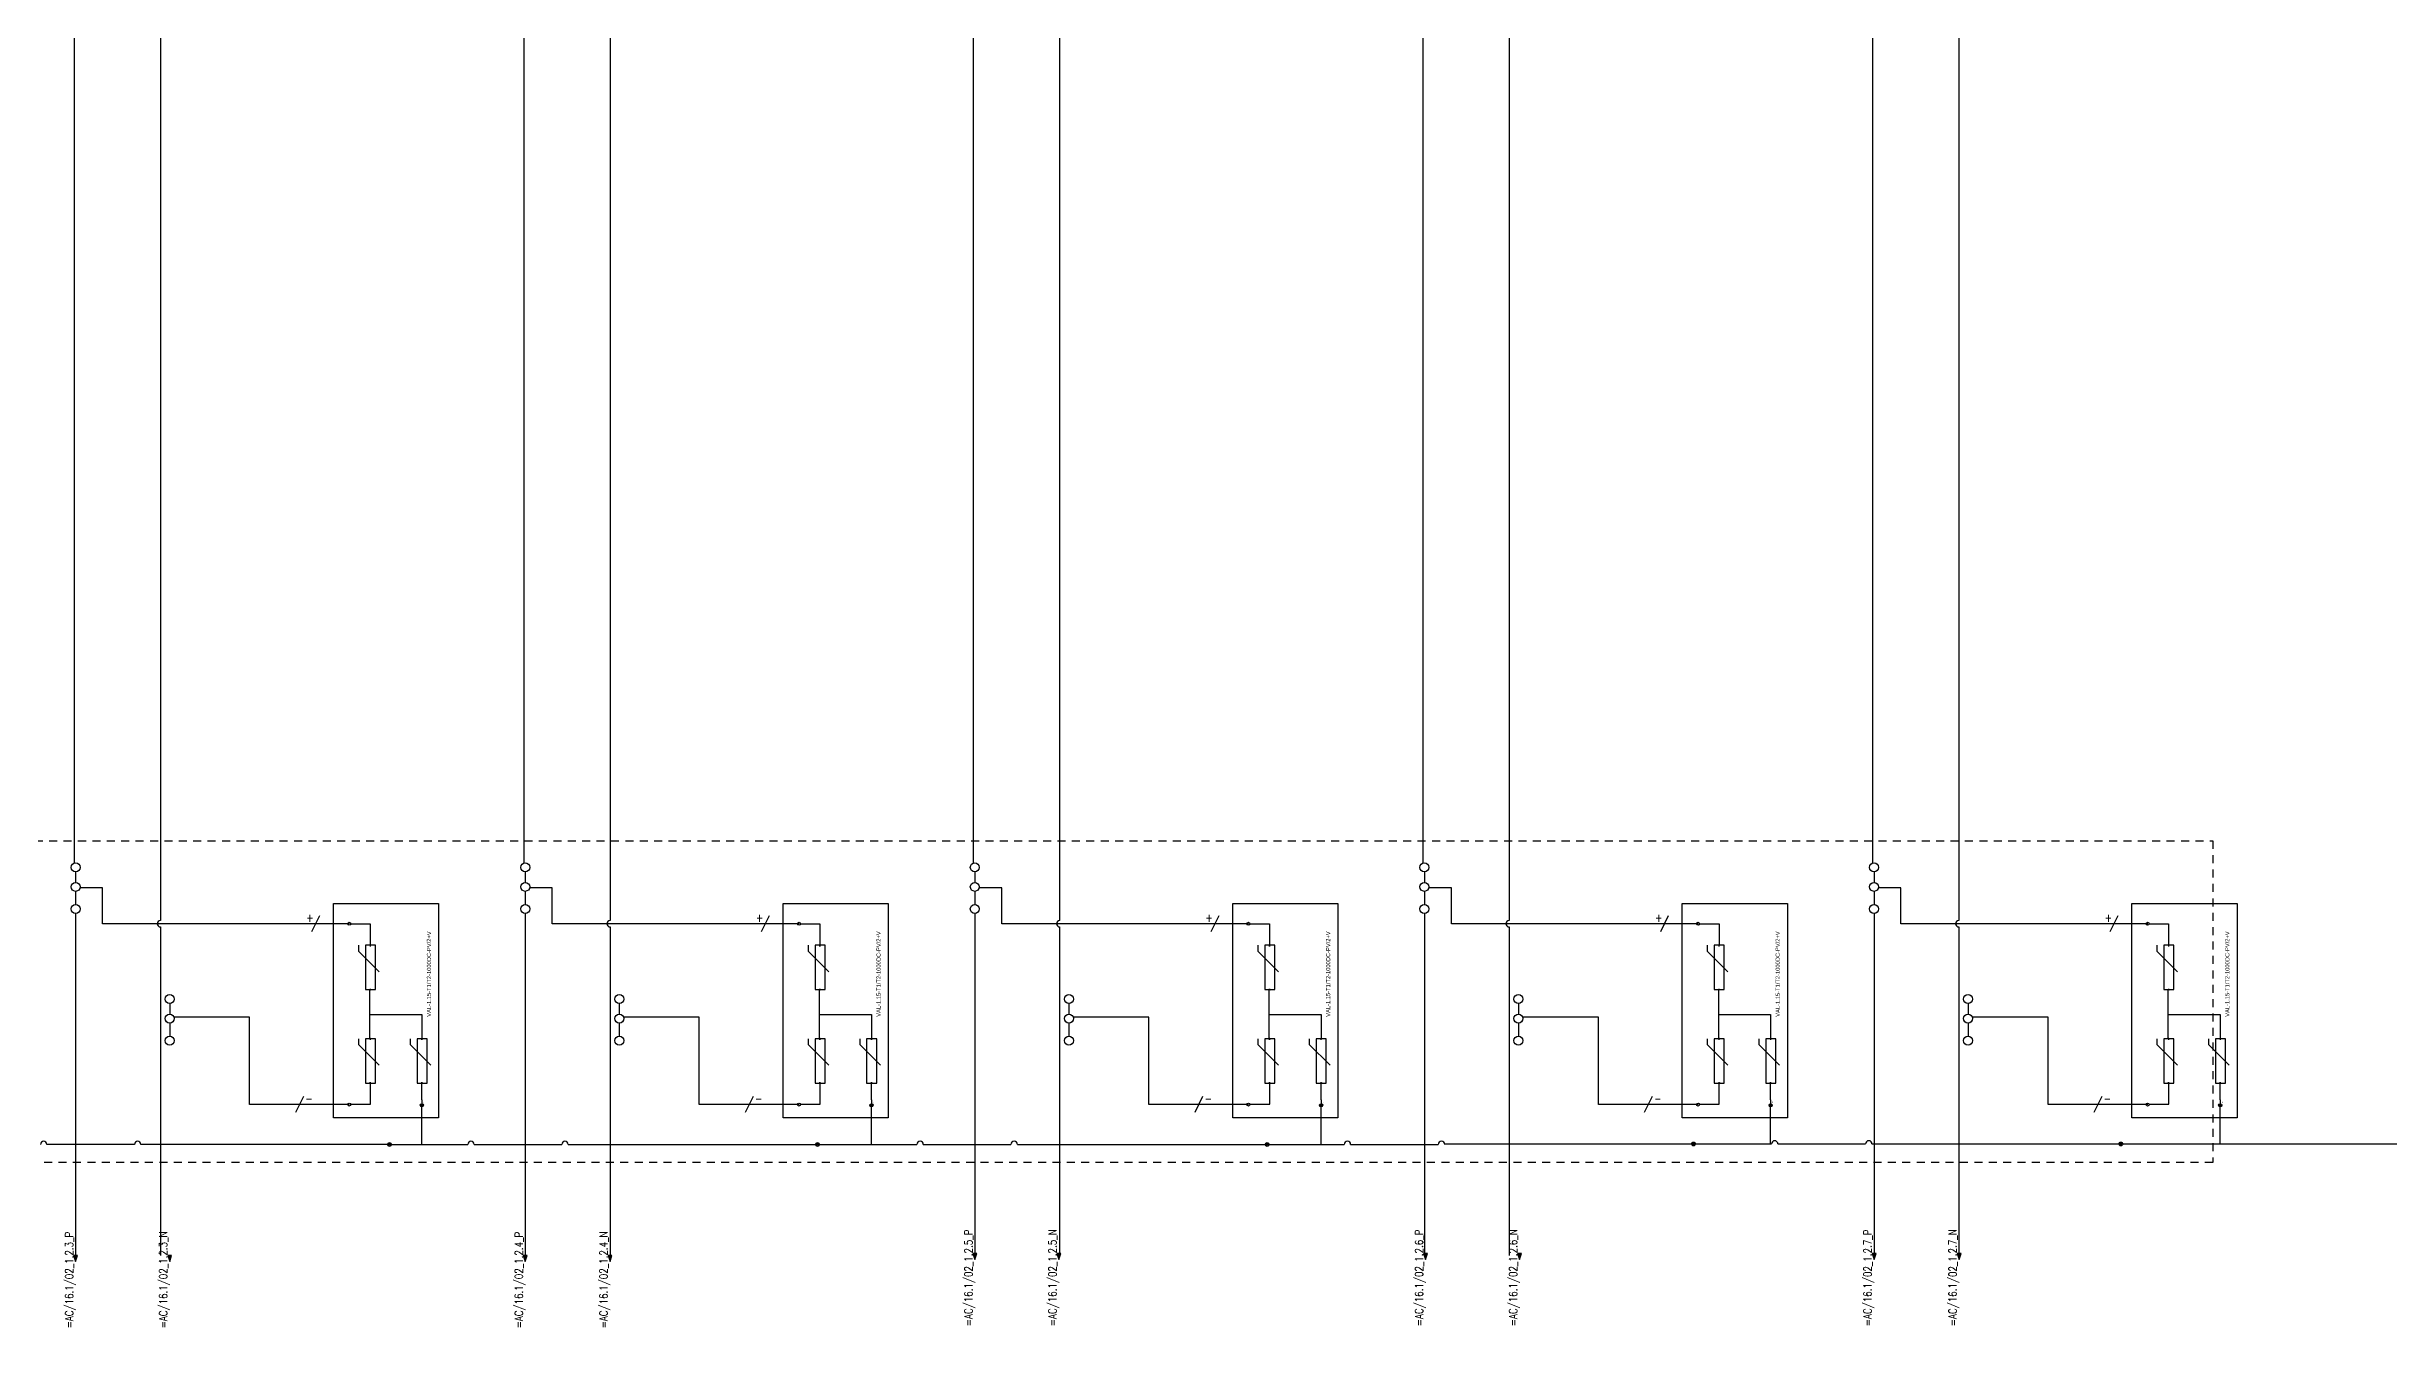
# Model space of a CAD drawing. Header units: inches. Extents: x 4 to 127, y -3 to 89.
# Drawn here: x 27.97 to 64.54, y 19.83 to 39.84 of the extents above; entities that cross this region are included whole.
import ezdxf
from ezdxf.enums import TextEntityAlignment as Align

# ---------------------------------------------------------------- set-up
doc = ezdxf.new("R2010")
doc.units = ezdxf.units.IN
doc.header["$MEASUREMENT"] = 0
doc.linetypes.add('HIDDEN2', pattern=[0.1875, 0.125, -0.0625])
for name, color, linetype in [('GRY_20AWG', 9, 'Continuous'), ('LOCBOX', 92, 'HIDDEN2'), ('MISC', 2, 'Continuous'), ('RED_12AWG', 1, 'Continuous'), ('SYMS', 7, 'Continuous'), ('TAGS', 51, 'Continuous'), ('WHT_12AWG', 7, 'Continuous'), ('WIREREF', 61, 'Continuous')]:
    doc.layers.add(name, color=color, linetype=linetype)
doc.styles.add('WD', font='romans.shx')
doc.styles.add('WD_IEC', font='isocp2.shx', dxfattribs={"width": 0.9, "height": 4})

# ---------------------------------------------------------------- blocks, each defined once
blk = doc.blocks.new('HA1S4')
for points in [[(0, 0), (-0.031, 0), (0, -0.094), (0.031, 0), (0, 0)], [(0.016, -0.011), (-0.016, -0.011), (0, -0.058), (0.016, -0.011)]]:
    blk.add_lwpolyline(points)
at = {"style": 'WD', "flags": 1}
for tag, p in [('X2TERM01', (0, 0)), ('SIGCODE', (0.035, -0.083))]:
    blk.add_attdef(tag, p, '', height=0.01, dxfattribs=at)
at = {"style": 'WD', "width": 0.7}
for tag, p in [('XREF', (0.088, -0.062)), ('DESC1', (0.088, 0.113))]:
    blk.add_attdef(tag, p, '', height=0.125, dxfattribs=at)
at = {"style": 'WD', "width": 0.8, "flags": 8}
blk.add_attdef('WIRENO', text='', height=0.125, dxfattribs=at).set_placement((0, -0.259), align=Align.CENTER)
blk = doc.blocks.new('WDDOT')
for radius in [0.03, 0.0187, 0.00929]:
    blk.add_circle((0, 0), radius)
blk = doc.blocks.new('HT0_02')
blk.add_circle((0, 0), 0.0699)
at = {"style": 'WD', "flags": 1}
for tag, p in [('X4TERM01', (-0.07, 0)), ('X2TERM01', (0, 0.07)), ('X1TERM01', (0.07, 0)), ('X8TERM01', (0, -0.07))]:
    blk.add_attdef(tag, p, '', height=0.01, dxfattribs=at)
blk = doc.blocks.new('HGND4')
for p, q in [((0, 0), (10, 0)), ((10, -3.8), (10, 3.8)), ((11.2, -2.5), (11.2, 2.5)), ((12.5, -1.2), (12.5, 1.2))]:
    blk.add_line(p, q)
blk.add_circle((10, 0), 5)
at = {"style": 'WD_IEC'}
for tag, p in [('TAG1', (2.5, 4.6)), ('INST', (2.5, 11.6)), ('LOC', (2.5, 8.1))]:
    blk.add_attdef(tag, text='', height=2.5, dxfattribs=at).set_placement(p, align=Align.RIGHT)
at = {"style": 'WD_IEC', "flags": 1}
blk.add_attdef('X4TERM01', (0, 0), '', height=0.32, dxfattribs=at)
blk = doc.blocks.new('VT0_05')
blk.add_lwpolyline([(0.08, -0.06), (0, 0.08), (-0.08, -0.06)], close=True)
at = {"style": 'WD', "flags": 1}
for tag, p in [('X4TERM01', (-0.05, 0)), ('X2TERM01', (0, 0.08)), ('X1TERM01', (0.05, 0)), ('X8TERM01', (0, -0.06))]:
    blk.add_attdef(tag, p, '', height=0.01, dxfattribs=at)
blk = doc.blocks.new('Lightening Surge Arrestor')
at = {"color": 5}
for p, q in [((0.502, 2.919), (0.502, 2.827)), ((0.502, 2.827), (0.826, 2.503)), ((0.502, 1.459), (0.502, 1.367)), ((0.502, 1.367), (0.826, 1.043)), ((1.308, 1.459), (1.308, 1.367)), ((1.308, 1.367), (1.632, 1.043))]:
    blk.add_line(p, q, dxfattribs=at)
for points in [[(0.112, 3.569), (1.754, 3.569), (1.754, 0.222), (0.112, 0.222)], [(0.768, 2.919), (0.611, 2.919), (0.611, 2.225), (0.768, 2.225)], [(0.768, 1.459), (0.611, 1.459), (0.611, 0.765), (0.768, 0.765)], [(1.574, 1.459), (1.417, 1.459), (1.417, 0.765), (1.574, 0.765)]]:
    blk.add_lwpolyline(points, close=True, dxfattribs=at)
at = {"layer": 'GRY_20AWG'}
blk.add_line((1.492, 0.502), (1.492, 0.468), dxfattribs=at)
at = {"layer": 'RED_12AWG'}
for p, q in [((0.382, 3.255), (0.686, 3.255)), ((0.686, 3.255), (0.686, 2.926)), ((0.69, 2.919), (0.684, 2.919)), ((0.681, 1.459), (0.681, 2.226)), ((0.681, 1.835), (1.492, 1.835)), ((1.492, 1.835), (1.492, 1.466)), ((0.69, 1.459), (0.681, 1.459)), ((0.69, 0.435), (0.69, 0.766)), ((1.492, 0.502), (1.492, 0.757)), ((0.381, 0.435), (0.69, 0.435))]:
    blk.add_line(p, q, dxfattribs=at)
at = {"layer": 'SYMS'}
for name, p, xscale, yscale, zscale in [('HT0_02', (0.358, 3.255), 0.3314421991292846, 0.3314421991292846, 0.3314421991292846), ('VT0_05', (0.686, 2.918), 0.1052161047490845, 0.1052161047490845, 0.1052161047490845), ('VT0_05', (0.686, 1.458), 0.1052161047490845, 0.1052161047490845, 0.1052161047490845), ('VT0_05', (1.492, 1.458), 0.1052161047490845, 0.1052161047490845, 0.1052161047490845), ('HT0_02', (0.69, 1.459), 0.01504368401050088, 0.01504368401050088, 0.01504368401050088), ('HT0_02', (0.358, 0.429), 0.3314421991292846, 0.3314421991292846, 0.3314421991292846)]:
    blk.add_blockref(name, p, dxfattribs=dict(at, xscale=xscale, yscale=yscale, zscale=zscale))
at = {"layer": 'SYMS', "xscale": -0.1052161047490845, "yscale": 0.1052161047490845, "zscale": 0.1052161047490845, "rotation": 180}
for p in [(0.686, 2.226), (0.686, 0.766), (1.492, 0.766)]:
    blk.add_blockref('VT0_05', p, dxfattribs=at)
at = {"layer": 'SYMS'}
ref = blk.add_blockref('HGND4', (1.492, 0.468), dxfattribs=dict(at, xscale=0.005, yscale=0.005, zscale=0.005, rotation=270))
ref.add_attrib('TAG1', 'PE', dxfattribs={"layer": 'TAGS', "height": 0.0125, "rotation": 270, "style": 'WD_IEC'}).set_placement((1.515, 0.455), align=Align.RIGHT)
at = {"color": 5, "insert": (1.57, 1.801), "char_height": 0.065, "attachment_point": 1, "rotation": 90}
blk.add_mtext_dynamic_manual_height_columns('VAL-1.15-T1/T2-1000DC-PV/2+V', width=1.87491, gutter_width=0.325, heights=[0], dxfattribs=at)
for tag, p in [('+', (0.447, 3.312)), ('-', (0.457, 0.49))]:
    blk.add_attdef(tag, p, '', height=0.065)
at = {"color": 5}
blk.add_attdef('VAL-1.15-T1/T2-1000DC-PV/2+V', (1.651, 1.798), '', height=0.065, rotation=90, dxfattribs=at)
blk = doc.blocks.new('VT0_02')
blk.add_circle((0, 0), 0.0699)
at = {"style": 'WD', "flags": 1}
for tag, p in [('X4TERM01', (-0.07, 0)), ('X2TERM01', (0, 0.07)), ('X1TERM01', (0.07, 0)), ('X8TERM01', (0, -0.07))]:
    blk.add_attdef(tag, p, '', height=0.01, dxfattribs=at)
blk = doc.blocks.new('HW01')
for p, q in [((0.062, 0.125), (-0.062, -0.125)), ((0.031, 0), (-0.031, 0))]:
    blk.add_line(p, q)
at = {"style": 'WD', "width": 0.7, "flags": 1}
for tag, p in [('INST', (0, 0.357)), ('LOC', (0, 0.188)), ('DESC1', (0, -0.456)), ('XREF', (0, -0.3)), ('DESC2', (0, -0.613))]:
    blk.add_attdef(tag, text='', height=0.125, dxfattribs=at).set_placement(p, align=Align.CENTER)
at = {"style": 'WD', "width": 0.8}
blk.add_attdef('TAG1', text='', height=0.125, dxfattribs=at).set_placement((-0.031, 0.031), align=Align.RIGHT)
at = {"style": 'WD', "flags": 1}
for tag, p in [('X4TERM01', (-0.031, 0)), ('X1TERM01', (0.031, 0))]:
    blk.add_attdef(tag, p, '', height=0.0125, dxfattribs=at)
at = {"linetype": 'Continuous', "style": 'WD', "flags": 9}
blk.add_attdef('ASSYCODE', text='', height=0.01, dxfattribs=at).set_placement((0.029, 0.042), align=Align.CENTER)
at = {"style": 'WD'}
for tag, p in [('X2LINK', (0, 0.125)), ('X8LINK', (0, -0.125))]:
    blk.add_attdef(tag, p, '', height=0.01, dxfattribs=at)
at = {"style": 'WD', "flags": 9}
blk.add_attdef('FAMILY', text='', height=0.01, dxfattribs=at).set_placement((0.023, 0.118), align=Align.CENTER)
at = {"style": 'WD', "width": 0.8}
blk.add_attdef('RATING1', (0.094, 0.031), '', height=0.125, dxfattribs=at)
at = {"style": 'WD', "width": 0.8, "flags": 1}
blk.add_attdef('MFG', text='', height=0.0938, dxfattribs=at).set_placement((-0.125, -0.031), align=Align.TOP_RIGHT)
blk.add_attdef('CAT', text='', height=0.0938, dxfattribs=at).set_placement((0.031, -0.031), align=Align.TOP_LEFT)

msp = doc.modelspace()

# ---------------------------------------------------------------- linework, layer by layer
at = {"layer": 'GRY_20AWG', "color": 240, "true_color": 0xed1f24}
for p, q in [((28.394, 63.565), (28.394, 27.085)), ((35.417, 63.565), (35.417, 27.085)), ((42.439, 63.565), (42.439, 27.085)), ((49.462, 63.565), (49.462, 27.085)), ((56.485, 63.565), (56.485, 27.085)), ((28.417, 26.945), (28.417, 26.78)), ((35.44, 26.945), (35.44, 26.78)), ((42.462, 26.945), (42.462, 26.78)), ((49.485, 26.945), (49.485, 26.78)), ((56.508, 26.945), (56.508, 26.78)), ((28.417, 26.64), (28.417, 26.435)), ((28.838, 26.696), (28.487, 26.696)), ((28.838, 26.134), (28.838, 26.696)), ((35.44, 26.64), (35.44, 26.435)), ((35.861, 26.696), (35.51, 26.696)), ((35.861, 26.134), (35.861, 26.696)), ((42.462, 26.64), (42.462, 26.435)), ((42.884, 26.696), (42.532, 26.696)), ((42.884, 26.134), (42.884, 26.696)), ((49.485, 26.64), (49.485, 26.435)), ((49.906, 26.696), (49.555, 26.696)), ((49.906, 26.134), (49.906, 26.696)), ((56.508, 26.64), (56.508, 26.435)), ((56.929, 26.696), (56.578, 26.696)), ((56.929, 26.134), (56.929, 26.696)), ((28.417, 26.295), (28.417, 20.95)), ((32.133, 26.134), (28.838, 26.134)), ((32.691, 26.134), (32.195, 26.134)), ((35.44, 26.295), (35.44, 20.95)), ((39.156, 26.134), (35.861, 26.134)), ((39.714, 26.134), (39.218, 26.134)), ((42.462, 26.295), (42.462, 20.95)), ((46.178, 26.134), (42.884, 26.134)), ((46.737, 26.134), (46.241, 26.134)), ((49.485, 26.295), (49.485, 20.95)), ((53.201, 26.134), (49.906, 26.134)), ((53.76, 26.134), (53.264, 26.134)), ((56.508, 26.295), (56.508, 20.95)), ((60.224, 26.134), (56.929, 26.134)), ((60.783, 26.134), (60.287, 26.134)), ((29.886, 24.887), (29.886, 24.722)), ((36.909, 24.887), (36.909, 24.722)), ((43.932, 24.887), (43.932, 24.722)), ((50.954, 24.887), (50.954, 24.722)), ((57.977, 24.887), (57.977, 24.722)), ((29.886, 24.582), (29.886, 24.377)), ((31.135, 24.676), (29.956, 24.676)), ((31.135, 23.308), (31.135, 24.676)), ((36.909, 24.582), (36.909, 24.377)), ((38.158, 24.676), (36.979, 24.676)), ((38.158, 23.308), (38.158, 24.676)), ((43.932, 24.582), (43.932, 24.377)), ((45.181, 24.676), (44.001, 24.676)), ((45.181, 23.308), (45.181, 24.676)), ((50.954, 24.582), (50.954, 24.377)), ((52.203, 24.676), (51.024, 24.676)), ((52.203, 23.308), (52.203, 24.676)), ((57.977, 24.582), (57.977, 24.377)), ((59.226, 24.676), (58.047, 24.676)), ((59.226, 23.308), (59.226, 24.676)), ((31.882, 23.308), (31.135, 23.308)), ((32.691, 23.308), (31.944, 23.308)), ((38.905, 23.308), (38.158, 23.308)), ((39.714, 23.308), (38.967, 23.308)), ((45.928, 23.308), (45.181, 23.308)), ((46.737, 23.308), (45.99, 23.308)), ((52.95, 23.308), (52.203, 23.308)), ((53.76, 23.308), (53.013, 23.308)), ((59.973, 23.308), (59.226, 23.308)), ((60.783, 23.308), (60.036, 23.308))]:
    msp.add_line(p, q, dxfattribs=at)
at = {"layer": 'GRY_20AWG', "color": 3}
for p, q in [((33.319, 22.685), (34.542, 22.685)), ((34.642, 22.685), (36.011, 22.685)), ((36.111, 22.685), (41.558, 22.685)), ((41.658, 22.685), (43.027, 22.685)), ((43.127, 22.685), (48.233, 22.685)), ((48.333, 22.685), (49.702, 22.685))]:
    msp.add_line(p, q, dxfattribs=at)
for centre in [(34.592, 22.685), (36.061, 22.685), (41.608, 22.685), (43.077, 22.685), (48.283, 22.685), (49.752, 22.685)]:
    msp.add_arc(centre, 0.05, 0, 180, dxfattribs=at)
at = {"layer": 'LOCBOX', "color": 6}
msp.add_lwpolyline([(12.929, 27.43), (61.8, 27.43), (61.8, 22.401), (12.929, 22.401)], close=True, dxfattribs=at)
at = {"layer": 'WHT_12AWG', "color": 240, "true_color": 0xed1f24}
for p, q in [((29.741, 73.982), (29.741, 26.184)), ((36.764, 73.982), (36.764, 26.184)), ((43.787, 73.982), (43.787, 26.184)), ((50.809, 73.982), (50.809, 26.184)), ((57.832, 73.982), (57.832, 26.184)), ((29.741, 26.084), (29.741, 20.95)), ((36.764, 26.084), (36.764, 20.95)), ((43.787, 26.084), (43.787, 20.95)), ((50.809, 26.084), (50.809, 20.95)), ((57.832, 26.084), (57.832, 20.95)), ((61.916, 22.685), (61.916, 23.288))]:
    msp.add_line(p, q, dxfattribs=at)
at = {"layer": 'WHT_12AWG', "color": 3}
for p, q in [((33.825, 22.685), (33.825, 23.288)), ((40.847, 22.685), (40.847, 23.288)), ((47.87, 22.685), (47.87, 23.288)), ((54.893, 22.685), (54.893, 23.288)), ((29.336, 22.685), (27.967, 22.685)), ((33.319, 22.685), (29.436, 22.685)), ((49.801, 22.693), (53.689, 22.693)), ((53.689, 22.693), (54.907, 22.693)), ((55.007, 22.693), (56.376, 22.693)), ((56.476, 22.693), (60.364, 22.693)), ((60.364, 22.693), (65.898, 22.693))]:
    msp.add_line(p, q, dxfattribs=at)
at = {"layer": 'WHT_12AWG'}
for centre in [(29.741, 26.134), (36.764, 26.134), (43.787, 26.134), (50.809, 26.134), (57.832, 26.134)]:
    msp.add_arc(centre, 0.05, 90, 270, dxfattribs=at)
at = {"layer": 'WHT_12AWG', "color": 3}
for centre in [(27.917, 22.685), (29.386, 22.685), (54.957, 22.693), (56.426, 22.693)]:
    msp.add_arc(centre, 0.05, 0, 180, dxfattribs=at)

# ---------------------------------------------------------------- block references
for p in [(32.333, 22.879), (39.356, 22.879), (46.379, 22.879), (53.401, 22.879), (60.424, 22.879)]:
    msp.add_blockref('Lightening Surge Arrestor', p)
at = {"layer": 'SYMS'}
for name, p in [('VT0_02', (28.417, 27.015)), ('VT0_02', (35.44, 27.015)), ('VT0_02', (42.462, 27.015)), ('VT0_02', (49.485, 27.015)), ('VT0_02', (56.508, 27.015)), ('VT0_02', (28.417, 26.71)), ('VT0_02', (35.44, 26.71)), ('VT0_02', (42.462, 26.71)), ('VT0_02', (49.485, 26.71)), ('VT0_02', (56.508, 26.71)), ('VT0_02', (28.417, 26.365)), ('VT0_02', (35.44, 26.365)), ('VT0_02', (42.462, 26.365)), ('VT0_02', (49.485, 26.365)), ('VT0_02', (56.508, 26.365)), ('VT0_02', (29.886, 24.957)), ('VT0_02', (36.909, 24.957)), ('VT0_02', (43.932, 24.957)), ('VT0_02', (50.954, 24.957)), ('VT0_02', (57.977, 24.957)), ('VT0_02', (29.886, 24.652)), ('VT0_02', (36.909, 24.652)), ('VT0_02', (43.932, 24.652)), ('VT0_02', (50.954, 24.652)), ('VT0_02', (57.977, 24.652)), ('VT0_02', (29.886, 24.307)), ('VT0_02', (36.909, 24.307)), ('VT0_02', (43.932, 24.307)), ('VT0_02', (50.954, 24.307)), ('VT0_02', (57.977, 24.307)), ('WDDOT', (60.364, 22.693))]:
    msp.add_blockref(name, p, dxfattribs=at)
ref = msp.add_blockref('HW01', (32.164, 26.134), dxfattribs=at)
ref.add_attrib('TAG1', '+', dxfattribs={"layer": 'TAGS', "height": 0.125, "style": 'WD', "width": 0.8}).set_placement((32.133, 26.165), align=Align.RIGHT)
ref = msp.add_blockref('HW01', (39.187, 26.134), dxfattribs=at)
ref.add_attrib('TAG1', '+', dxfattribs={"layer": 'TAGS', "height": 0.125, "style": 'WD', "width": 0.8}).set_placement((39.156, 26.165), align=Align.RIGHT)
ref = msp.add_blockref('HW01', (46.21, 26.134), dxfattribs=at)
ref.add_attrib('TAG1', '+', dxfattribs={"layer": 'TAGS', "height": 0.125, "style": 'WD', "width": 0.8}).set_placement((46.178, 26.165), align=Align.RIGHT)
ref = msp.add_blockref('HW01', (53.233, 26.134), dxfattribs=at)
ref.add_attrib('TAG1', '+', dxfattribs={"layer": 'TAGS', "height": 0.125, "style": 'WD', "width": 0.8}).set_placement((53.201, 26.165), align=Align.RIGHT)
ref = msp.add_blockref('HW01', (60.255, 26.134), dxfattribs=at)
ref.add_attrib('TAG1', '+', dxfattribs={"layer": 'TAGS', "height": 0.125, "style": 'WD', "width": 0.8}).set_placement((60.224, 26.165), align=Align.RIGHT)
ref = msp.add_blockref('HW01', (31.913, 23.308), dxfattribs=at)
ref.add_attrib('RATING1', '-', (32.007, 23.339), dxfattribs={"layer": 'MISC', "height": 0.125, "style": 'WD', "width": 0.8})
ref = msp.add_blockref('HW01', (38.936, 23.308), dxfattribs=at)
ref.add_attrib('RATING1', '-', (39.03, 23.339), dxfattribs={"layer": 'MISC', "height": 0.125, "style": 'WD', "width": 0.8})
ref = msp.add_blockref('HW01', (45.959, 23.308), dxfattribs=at)
ref.add_attrib('RATING1', '-', (46.053, 23.339), dxfattribs={"layer": 'MISC', "height": 0.125, "style": 'WD', "width": 0.8})
ref = msp.add_blockref('HW01', (52.982, 23.308), dxfattribs=at)
ref.add_attrib('RATING1', '-', (53.075, 23.339), dxfattribs={"layer": 'MISC', "height": 0.125, "style": 'WD', "width": 0.8})
ref = msp.add_blockref('HW01', (60.004, 23.308), dxfattribs=at)
ref.add_attrib('RATING1', '-', (60.098, 23.339), dxfattribs={"layer": 'MISC', "height": 0.125, "style": 'WD', "width": 0.8})
at = {"layer": 'SYMS', "color": 3}
for p in [(33.319, 22.685), (40.005, 22.685), (47.028, 22.685), (53.689, 22.693)]:
    msp.add_blockref('WDDOT', p, dxfattribs=at)
at = {"layer": 'SYMS', "color": 1}
ref = msp.add_blockref('HA1S4', (28.417, 20.95), dxfattribs=at)
ref.add_attrib('WIRENO', '=AC/16.1/02_1.2.3_P', dxfattribs={"layer": 'WIREREF', "color": 1, "height": 0.125, "rotation": 90, "style": 'WD', "width": 0.8, "flags": 8}).set_placement((28.417, 19.812), align=Align.BOTTOM_LEFT)
ref = msp.add_blockref('HA1S4', (29.886, 20.95), dxfattribs=at)
ref.add_attrib('WIRENO', '=AC/16.1/02_1.2.3_N', dxfattribs={"layer": 'WIREREF', "color": 1, "height": 0.125, "rotation": 90, "style": 'WD', "width": 0.8, "flags": 8}).set_placement((29.886, 19.812), align=Align.BOTTOM_LEFT)
ref = msp.add_blockref('HA1S4', (35.44, 20.95), dxfattribs=at)
ref.add_attrib('WIRENO', '=AC/16.1/02_1.2.4_P', dxfattribs={"layer": 'WIREREF', "color": 1, "height": 0.125, "rotation": 90, "style": 'WD', "width": 0.8, "flags": 8}).set_placement((35.44, 19.812), align=Align.BOTTOM_LEFT)
ref = msp.add_blockref('HA1S4', (36.764, 20.95), dxfattribs=at)
ref.add_attrib('WIRENO', '=AC/16.1/02_1.2.4_N', dxfattribs={"layer": 'WIREREF', "color": 1, "height": 0.125, "rotation": 90, "style": 'WD', "width": 0.8, "flags": 8}).set_placement((36.764, 19.812), align=Align.BOTTOM_LEFT)
ref = msp.add_blockref('HA1S4', (42.462, 20.983), dxfattribs=at)
ref.add_attrib('WIRENO', '=AC/16.1/02_1.2.5_P', dxfattribs={"layer": 'WIREREF', "color": 1, "height": 0.125, "rotation": 90, "style": 'WD', "width": 0.8, "flags": 8}).set_placement((42.462, 19.846), align=Align.BOTTOM_LEFT)
ref = msp.add_blockref('HA1S4', (43.774, 20.983), dxfattribs=at)
ref.add_attrib('WIRENO', '=AC/16.1/02_1.2.5_N', dxfattribs={"layer": 'WIREREF', "color": 1, "height": 0.125, "rotation": 90, "style": 'WD', "width": 0.8, "flags": 8}).set_placement((43.774, 19.846), align=Align.BOTTOM_LEFT)
ref = msp.add_blockref('HA1S4', (49.501, 20.983), dxfattribs=at)
ref.add_attrib('WIRENO', '=AC/16.1/02_1.2.6_P', dxfattribs={"layer": 'WIREREF', "color": 1, "height": 0.125, "rotation": 90, "style": 'WD', "width": 0.8, "flags": 8}).set_placement((49.501, 19.846), align=Align.BOTTOM_LEFT)
ref = msp.add_blockref('HA1S4', (50.97, 20.983), dxfattribs=at)
ref.add_attrib('WIRENO', '=AC/16.1/02_1.2.6_N', dxfattribs={"layer": 'WIREREF', "color": 1, "height": 0.125, "rotation": 90, "style": 'WD', "width": 0.8, "flags": 8}).set_placement((50.97, 19.846), align=Align.BOTTOM_LEFT)
ref = msp.add_blockref('HA1S4', (56.508, 20.983), dxfattribs=at)
ref.add_attrib('WIRENO', '=AC/16.1/02_1.2.7_P', dxfattribs={"layer": 'WIREREF', "color": 1, "height": 0.125, "rotation": 90, "style": 'WD', "width": 0.8, "flags": 8}).set_placement((56.508, 19.846), align=Align.BOTTOM_LEFT)
ref = msp.add_blockref('HA1S4', (57.836, 20.983), dxfattribs=at)
ref.add_attrib('WIRENO', '=AC/16.1/02_1.2.7_N', dxfattribs={"layer": 'WIREREF', "color": 1, "height": 0.125, "rotation": 90, "style": 'WD', "width": 0.8, "flags": 8}).set_placement((57.836, 19.846), align=Align.BOTTOM_LEFT)

doc.saveas('drawing.dxf')
